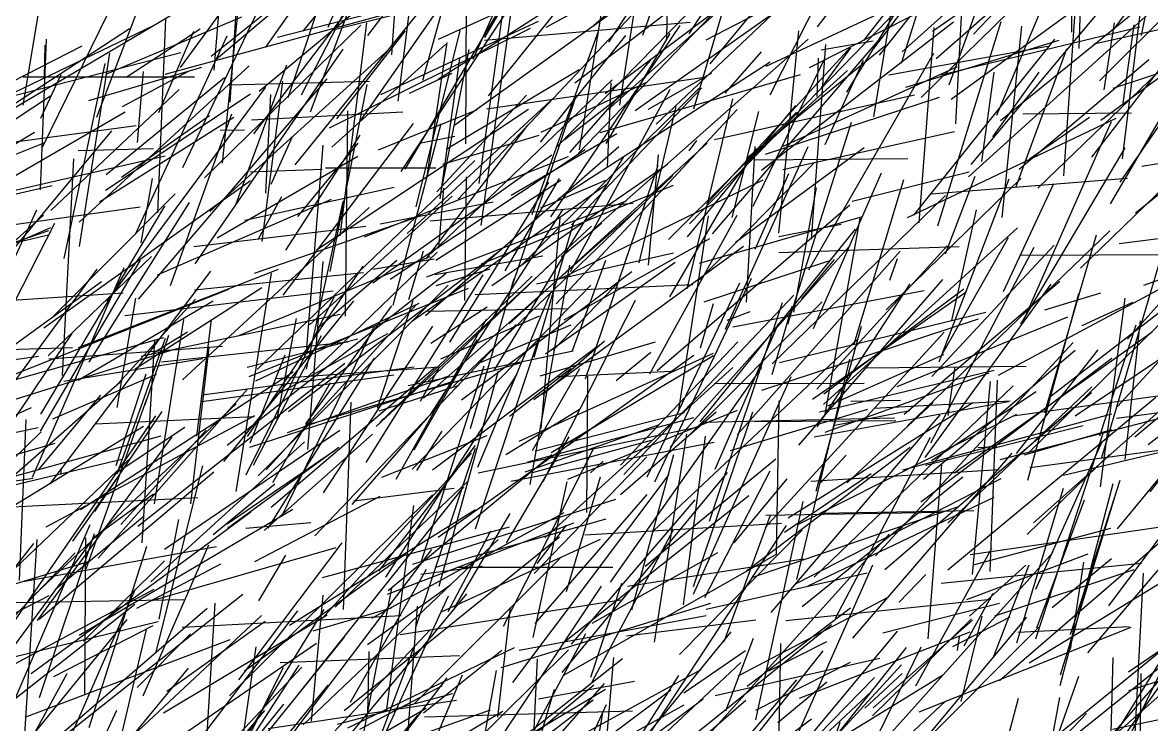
# Model space of a CAD drawing. Header units: metres. Extents: x 0 to 1019, y 0 to 619.
# Drawn here: x 71.5 to 173.8, y 294.1 to 357.7 of the extents above; entities that cross this region are included whole.
import ezdxf

# ---------------------------------------------------------------- set-up
doc = ezdxf.new("R2010")
doc.units = ezdxf.units.M

msp = doc.modelspace()

# ---------------------------------------------------------------- linework, layer by layer
at = {"color": 178}
for p, q in [((96.95, 356.89), (112.62, 376.35)), ((76.69, 337.38), (79.43, 354.89))]:
    msp.add_line(p, q, dxfattribs=at)
at = {"color": 198}
for p, q in [((143.51, 357.28), (156.26, 373.87)), ((79.11, 343.9), (89.83, 352.7)), ((78.51, 341.44), (90.66, 349.11)), ((95.02, 312.95), (103.41, 330.18)), ((80.09, 316.79), (84.47, 329.09)), ((101.38, 314.01), (108.24, 321.9)), ((74.77, 292.63), (91.48, 305.88))]:
    msp.add_line(p, q, dxfattribs=at)
at = {"color": 242}
for p, q in [((170.35, 357.04), (182.77, 373.87)), ((107.77, 352.45), (112.81, 370.46)), ((120.41, 298.78), (135.37, 316.91))]:
    msp.add_line(p, q, dxfattribs=at)
at = {"color": 45}
for p, q in [((113.39, 356.31), (122.56, 372.15)), ((131.92, 339.43), (151.04, 359.09)), ((144.1, 324.04), (156.77, 333.56))]:
    msp.add_line(p, q, dxfattribs=at)
at = {"color": 30}
for p, q in [((148.63, 355.32), (161.73, 372.67)), ((124.29, 351.26), (136.72, 360.6)), ((167.32, 335.43), (180.99, 348.67)), ((108.97, 336.13), (120.27, 343.39)), ((110.66, 304.65), (115.7, 313.2))]:
    msp.add_line(p, q, dxfattribs=at)
at = {"color": 248}
for p, q in [((93.55, 355.43), (104.84, 371.57)), ((168.53, 355.75), (184.62, 359.3)), ((90.89, 341.26), (95.47, 353.84)), ((140.83, 330.34), (146.61, 348.65)), ((133.43, 304.53), (148.02, 307.81))]:
    msp.add_line(p, q, dxfattribs=at)
at = {"color": 134}
for p, q in [((99.21, 357.25), (105.16, 371.31)), ((137.08, 308.01), (151.91, 319.19))]:
    msp.add_line(p, q, dxfattribs=at)
at = {"color": 136}
for p, q in [((104.96, 354.75), (106.16, 371.63)), ((153.92, 356.88), (166.02, 365.34)), ((76.56, 346.09), (83.38, 346.26)), ((66.42, 326.81), (72.82, 340.71)), ((61.86, 308.87), (80.55, 325.26))]:
    msp.add_line(p, q, dxfattribs=at)
at = {"color": 57}
for p, q in [((129.87, 356.1), (130.12, 371.48)), ((113.21, 289.35), (123.25, 297.67))]:
    msp.add_line(p, q, dxfattribs=at)
at = {"color": 106}
for p, q in [((169.06, 352.38), (188.49, 371.83)), ((117.84, 323.52), (136.81, 337.4)), ((112.1, 320.9), (116.04, 334.49)), ((133.1, 321.47), (150.48, 321.85)), ((66.79, 314.85), (80.53, 318.12)), ((117.78, 301.94), (120.84, 316.05)), ((137.56, 292.55), (144.03, 300.75))]:
    msp.add_line(p, q, dxfattribs=at)
at = {"color": 64}
for p, q in [((172.87, 356.51), (175.87, 371.96)), ((103.25, 335.33), (108.81, 336.27)), ((162.89, 281.14), (176.59, 300.54))]:
    msp.add_line(p, q, dxfattribs=at)
at = {"color": 80}
for p, q in [((88.6, 354.64), (108.41, 370.47)), ((165.83, 343.8), (167.07, 362.04)), ((80.48, 343.67), (88.47, 349.24)), ((65.54, 313.98), (76.03, 329.51))]:
    msp.add_line(p, q, dxfattribs=at)
at = {"color": 68}
for p, q in [((105.54, 350.55), (108.05, 370.37)), ((153.26, 318.25), (164.68, 333.96)), ((107.25, 317.1), (109.54, 320.64))]:
    msp.add_line(p, q, dxfattribs=at)
at = {"color": 31}
msp.add_line((85.83, 353.61), (97.65, 369.69), dxfattribs=at)
at = {"color": 11}
for p, q in [((123.04, 357.25), (137.3, 369.5)), ((154.41, 339.26), (160.15, 357.78)), ((72.43, 316.49), (80.73, 335.49)), ((114.88, 299.23), (133.86, 305.07))]:
    msp.add_line(p, q, dxfattribs=at)
at = {"color": 249}
for p, q in [((124.63, 355.9), (133.23, 369.04)), ((143.86, 355.2), (148.57, 356.03)), ((108.43, 322.09), (120.45, 340.69)), ((94.57, 323.96), (104.6, 329.5)), ((99.88, 285.05), (109.98, 298.29))]:
    msp.add_line(p, q, dxfattribs=at)
at = {"color": 15}
for p, q in [((125.63, 350.19), (128.64, 369.77)), ((62.22, 294.97), (76.3, 309.63)), ((101, 293.78), (116.07, 301.06)), ((145.05, 285.02), (152.9, 301.12))]:
    msp.add_line(p, q, dxfattribs=at)
at = {"color": 225}
for p, q in [((151.18, 355.03), (167.63, 369.75)), ((130.19, 319.19), (146.39, 337.38))]:
    msp.add_line(p, q, dxfattribs=at)
at = {"color": 107}
for p, q in [((152.91, 350.88), (171.57, 369.19)), ((73.51, 352.79), (73.58, 355.62)), ((82.02, 332.6), (99.11, 352.58)), ((170.1, 292.83), (186.02, 306.96))]:
    msp.add_line(p, q, dxfattribs=at)
at = {"color": 135}
msp.add_line((71.58, 350.18), (74.68, 368.77), dxfattribs=at)
at = {"color": 17}
for p, q in [((88.87, 353.37), (90.17, 368.6)), ((108.43, 339.72), (126.84, 341.3)), ((73.67, 311.99), (92.57, 322.07)), ((110.46, 282.42), (130.23, 297.22))]:
    msp.add_line(p, q, dxfattribs=at)
at = {"color": 197}
for p, q in [((88.89, 354.22), (105.78, 368.47)), ((138.47, 324.35), (158.1, 330.82)), ((71.55, 307.02), (89.1, 310.2)), ((116.5, 300.8), (133.44, 303.94)), ((107.34, 278.46), (124.22, 297.79))]:
    msp.add_line(p, q, dxfattribs=at)
at = {"color": 211}
for p, q in [((90.33, 350.46), (91.54, 368.2)), ((128.33, 325.85), (136.24, 340.22)), ((87.76, 323.34), (105.15, 325.74)), ((87.33, 285.71), (98.85, 304.49))]:
    msp.add_line(p, q, dxfattribs=at)
at = {"color": 201}
for p, q in [((95.57, 350.89), (101.54, 368.54)), ((154.7, 352.93), (172.72, 357.28)), ((77.52, 350.6), (87.77, 353.63)), ((154.86, 327.73), (160.8, 338.2)), ((121.32, 327.95), (124.35, 336.14)), ((157.54, 307.65), (159.19, 325.14)), ((163.39, 302.84), (167.69, 314.42))]:
    msp.add_line(p, q, dxfattribs=at)
at = {"color": 59}
for p, q in [((113.71, 351.04), (128.15, 369)), ((116.7, 335.68), (132.8, 351.73)), ((107.64, 308.78), (113.33, 326.58)), ((78.37, 309.14), (91.86, 324.43))]:
    msp.add_line(p, q, dxfattribs=at)
at = {"color": 153}
for p, q in [((139.23, 351.12), (148.09, 368.66)), ((134.16, 324.97), (147.73, 325)), ((155.32, 312.3), (168.35, 324.67)), ((160.01, 298.05), (177.63, 313.31))]:
    msp.add_line(p, q, dxfattribs=at)
at = {"color": 8}
for p, q in [((151.11, 353.99), (155.71, 368.54)), ((112.88, 343.08), (115.63, 363.04)), ((132.91, 328.2), (134.09, 332.23)), ((140.64, 303.48), (159.2, 305.43))]:
    msp.add_line(p, q, dxfattribs=at)
at = {"color": 238}
for p, q in [((154.25, 354.42), (170.82, 368.97)), ((92.79, 326.24), (112.5, 345.18))]:
    msp.add_line(p, q, dxfattribs=at)
at = {"color": 168}
for p, q in [((167.22, 355.33), (167.63, 368.11)), ((138.44, 344.29), (155.84, 357.74)), ((172.3, 340.43), (184.61, 350.3)), ((162.1, 349.41), (171.94, 349.49)), ((84.12, 326.94), (101.03, 328.75)), ((159.14, 307.92), (159.83, 325.28)), ((155.33, 308.1), (174.14, 323.72)), ((131.02, 300.42), (142.12, 311.69))]:
    msp.add_line(p, q, dxfattribs=at)
at = {"color": 77}
for p, q in [((112.35, 354.35), (118.19, 367.48)), ((91.46, 292.54), (92.7, 301.12)), ((109.57, 289.57), (120.96, 300.84))]:
    msp.add_line(p, q, dxfattribs=at)
at = {"color": 192}
for p, q in [((146.18, 351.37), (155.88, 367.28)), ((123.35, 339.03), (142.67, 356.17)), ((62.47, 331.99), (80.65, 333.18)), ((93.92, 290.52), (108.6, 309.92))]:
    msp.add_line(p, q, dxfattribs=at)
at = {"color": 21}
for p, q in [((147.71, 356.04), (156.81, 367.7)), ((121.09, 345.89), (128.41, 354.26)), ((144.07, 323.06), (161.62, 339.07)), ((54.69, 314.9), (72.35, 322.78)), ((122.99, 298.36), (125.81, 306.89))]:
    msp.add_line(p, q, dxfattribs=at)
at = {"color": 128}
for p, q in [((155.43, 352.04), (160.97, 367.18)), ((124.5, 344.53), (124.83, 352.21))]:
    msp.add_line(p, q, dxfattribs=at)
at = {"color": 14}
for p, q in [((157.65, 356.62), (167.69, 367.19)), ((65.12, 340.49), (80.83, 349.59)), ((94.05, 313.77), (108.93, 326.49)), ((153.85, 317.98), (163.32, 324.25)), ((120.92, 316.31), (136.28, 322.54)), ((71.27, 307.13), (71.86, 321.71)), ((104.57, 305.89), (121.45, 312.33))]:
    msp.add_line(p, q, dxfattribs=at)
at = {"color": 61}
for p, q in [((78.25, 349.11), (85.04, 366.91)), ((100.29, 338.35), (102.7, 357.64)), ((142.09, 332.63), (145.06, 336.19)), ((161.54, 318.62), (168.92, 328.01)), ((107.57, 323.37), (109.28, 326.46)), ((112.8, 316.87), (132.44, 320.99)), ((108.94, 308.32), (124.38, 312.7)), ((113.95, 290.65), (125.85, 300.05))]:
    msp.add_line(p, q, dxfattribs=at)
at = {"color": 132}
for p, q in [((124.54, 349.78), (142.94, 366.23)), ((115.29, 318.55), (122.02, 322.66)), ((74.5, 306.34), (82.54, 312.99)), ((123.11, 297.95), (130.45, 311.69))]:
    msp.add_line(p, q, dxfattribs=at)
at = {"color": 188}
for p, q in [((133.79, 353.92), (144.14, 366.45)), ((82.44, 296.68), (88.41, 310.35)), ((117.33, 281.88), (118.16, 300.03))]:
    msp.add_line(p, q, dxfattribs=at)
at = {"color": 217}
for p, q in [((149.13, 354.73), (158.67, 366.83)), ((93.23, 337.83), (95.11, 352.35))]:
    msp.add_line(p, q, dxfattribs=at)
at = {"color": 115}
for p, q in [((156.03, 348.5), (157, 366.17)), ((143.69, 322.41), (159.52, 326.17)), ((84.3, 295.14), (99.13, 304))]:
    msp.add_line(p, q, dxfattribs=at)
at = {"color": 4}
for p, q in [((92.96, 351.46), (110.21, 365.85)), ((83.86, 349.52), (87.03, 356.89)), ((106.35, 338.56), (119.75, 350.98)), ((67.41, 338.89), (82.18, 340.98)), ((168.39, 286.12), (175.03, 299.73)), ((129.95, 279.21), (148.69, 298.34))]:
    msp.add_line(p, q, dxfattribs=at)
at = {"color": 24}
for p, q in [((102.81, 356.49), (109.37, 365.22)), ((119.36, 340.08), (131.07, 357.42)), ((132.88, 321.5), (146.95, 338.95)), ((97.27, 325.48), (109.08, 336.88)), ((135.96, 310.54), (140.78, 316.33))]:
    msp.add_line(p, q, dxfattribs=at)
at = {"color": 186}
for p, q in [((109.17, 352.54), (128.87, 365.12)), ((148.21, 289.76), (155.1, 296.18))]:
    msp.add_line(p, q, dxfattribs=at)
at = {"color": 133}
for p, q in [((128.92, 348.48), (146.99, 365.59)), ((142.79, 353.61), (159.71, 362.16)), ((161.94, 330.33), (171.37, 346.32)), ((132.66, 292.03), (150.02, 311.33)), ((85.98, 302.9), (105.81, 303.95)), ((89.03, 287), (95.16, 299.24))]:
    msp.add_line(p, q, dxfattribs=at)
at = {"color": 149}
for p, q in [((133.45, 356.1), (151.82, 365.67)), ((166.55, 356.8), (166.65, 365.61)), ((172.88, 344.67), (175.83, 345.14)), ((139.42, 326.76), (155.1, 342.01)), ((103.87, 321.43), (117.69, 334.7))]:
    msp.add_line(p, q, dxfattribs=at)
at = {"color": 191}
for p, q in [((89.65, 344.92), (91.58, 364.08)), ((120.93, 319.39), (132.32, 327.55)), ((54.58, 295.71), (73.94, 305.77))]:
    msp.add_line(p, q, dxfattribs=at)
at = {"color": 245}
for p, q in [((96.22, 344.78), (112.07, 364.37)), ((131.91, 356.66), (135.54, 362.31)), ((101.7, 289.52), (104.97, 306.42))]:
    msp.add_line(p, q, dxfattribs=at)
at = {"color": 44}
for p, q in [((121.55, 352.2), (137.63, 364.55)), ((121.83, 345.8), (136.59, 361.15)), ((63.24, 345.86), (81.82, 348.34)), ((144.19, 322.02), (147.37, 339.96)), ((82.62, 323.08), (84.77, 329.36)), ((110.32, 288.92), (124.33, 297.26))]:
    msp.add_line(p, q, dxfattribs=at)
at = {"color": 241}
for p, q in [((105.82, 344.19), (118.47, 363.33)), ((120.58, 347.05), (126.16, 351.41)), ((83.48, 314.06), (86.15, 330.78)), ((143.79, 315.96), (146.12, 318.48)), ((162.16, 279.61), (174.36, 299.48))]:
    msp.add_line(p, q, dxfattribs=at)
at = {"color": 93}
msp.add_line((106.18, 344.4), (117.33, 363.33), dxfattribs=at)
at = {"color": 37}
for p, q in [((132.33, 349.87), (136.32, 363.39)), ((88.49, 340.55), (104.69, 355.24)), ((63.24, 328.16), (79.63, 347.86))]:
    msp.add_line(p, q, dxfattribs=at)
at = {"color": 98}
for p, q in [((157.43, 344.8), (172.8, 363.24)), ((99.85, 304.71), (111.79, 316.05))]:
    msp.add_line(p, q, dxfattribs=at)
at = {"color": 210}
for p, q in [((171.15, 345.34), (173.35, 363.46)), ((80.15, 324.94), (87.18, 332.62)), ((66, 294.81), (78.06, 311.06)), ((161.67, 302.43), (171.75, 302.96)), ((115.14, 286.86), (131.44, 295.85))]:
    msp.add_line(p, q, dxfattribs=at)
at = {"color": 224}
for p, q in [((96.8, 351.12), (102.77, 362.74)), ((109.19, 356.16), (122.84, 362.42)), ((140.01, 338.3), (145.66, 339.4))]:
    msp.add_line(p, q, dxfattribs=at)
at = {"color": 229}
for p, q in [((118.95, 357.27), (129.01, 362.73)), ((137.69, 341.05), (144.17, 354.43)), ((121.15, 335.13), (130.19, 351.64)), ((90.09, 311.87), (100.18, 319.2)), ((106.88, 308.61), (125.26, 314.48)), ((130.14, 285), (142.98, 294.6))]:
    msp.add_line(p, q, dxfattribs=at)
at = {"color": 62}
for p, q in [((119.95, 346.44), (135.89, 362.76)), ((92.48, 347.6), (102.12, 360.28)), ((103.98, 351.16), (118.26, 357.8)), ((148.77, 309.34), (166.67, 328.67)), ((139.33, 304.23), (154.64, 322.12))]:
    msp.add_line(p, q, dxfattribs=at)
at = {"color": 155}
for p, q in [((155.61, 350.74), (171.16, 362.06)), ((127.92, 308.43), (139.75, 318.14)), ((78.48, 290.23), (93.18, 303.95))]:
    msp.add_line(p, q, dxfattribs=at)
at = {"color": 233}
for p, q in [((97.6, 349.58), (102.11, 361.55)), ((81.77, 338.5), (90.05, 356.47)), ((81.73, 326.29), (93.2, 333.67)), ((118.69, 316.09), (127.03, 332.52)), ((132.3, 306.57), (137.65, 322.39)), ((84.96, 283.11), (95.18, 295.92))]:
    msp.add_line(p, q, dxfattribs=at)
at = {"color": 218}
for p, q in [((110.69, 348.41), (129.03, 361.55)), ((91.86, 326.46), (101.88, 329.03))]:
    msp.add_line(p, q, dxfattribs=at)
at = {"color": 206}
for p, q in [((148.63, 349.14), (150.64, 361.34)), ((112.55, 311.81), (118.32, 329.14)), ((122.16, 283.81), (124.07, 295.14))]:
    msp.add_line(p, q, dxfattribs=at)
at = {"color": 70}
for p, q in [((157.19, 343.7), (177.02, 361.67)), ((138.86, 353.71), (152.93, 360.31)), ((112.51, 333.04), (132.24, 333.93))]:
    msp.add_line(p, q, dxfattribs=at)
at = {"color": 86}
for p, q in [((160.08, 348.81), (176, 361.73)), ((95.38, 337.04), (102.1, 347.47)), ((162.67, 299.65), (177.51, 308.7))]:
    msp.add_line(p, q, dxfattribs=at)
at = {"color": 174}
for p, q in [((163.46, 342.66), (182.73, 361.25)), ((137.86, 345.23), (151.71, 345.37)), ((93.77, 293.7), (110.83, 296.27))]:
    msp.add_line(p, q, dxfattribs=at)
at = {"color": 2}
for p, q in [((69.63, 349.26), (88.43, 360.41)), ((119.85, 332.2), (136.25, 349.79)), ((138.77, 311.92), (155, 329.61)), ((62.52, 289.84), (81.7, 304.97))]:
    msp.add_line(p, q, dxfattribs=at)
at = {"color": 151}
for p, q in [((73.34, 346.39), (80.28, 360.56)), ((159.38, 347.32), (163.58, 353.17)), ((157.74, 308.58), (170.09, 311.87)), ((162.93, 289.97), (180.47, 304.05))]:
    msp.add_line(p, q, dxfattribs=at)
at = {"color": 66}
for p, q in [((94.63, 356.36), (110.2, 360.36)), ((103.92, 339.44), (114.15, 341.43))]:
    msp.add_line(p, q, dxfattribs=at)
at = {"color": 26}
for p, q in [((110.99, 341.66), (128.99, 360.78)), ((165.8, 316.66), (184.66, 321.19)), ((109.23, 293.48), (111.37, 298.58)), ((172.71, 290.9), (172.83, 298.7))]:
    msp.add_line(p, q, dxfattribs=at)
at = {"color": 102}
for p, q in [((111.68, 346.69), (111.74, 359.85)), ((135.8, 340.01), (138.2, 349.6)), ((75.15, 325.69), (76.17, 345.32)), ((102.51, 292.31), (108.08, 295.54))]:
    msp.add_line(p, q, dxfattribs=at)
at = {"color": 252}
for p, q in [((127.02, 349.7), (142.04, 360.33)), ((80.9, 352.74), (87.63, 357.11)), ((107.64, 346.79), (110.68, 347.38)), ((110.22, 328.72), (119.18, 343.21)), ((158.04, 319.18), (159.76, 319.25))]:
    msp.add_line(p, q, dxfattribs=at)
at = {"color": 99}
for p, q in [((127.69, 356.54), (128.93, 359.98)), ((90.07, 319.37), (109.9, 334.96)), ((90.87, 315.18), (94.06, 334.98)), ((143.21, 320.13), (160.81, 323.34)), ((170.1, 293.33), (170.3, 300.13))]:
    msp.add_line(p, q, dxfattribs=at)
at = {"color": 54}
for p, q in [((86.06, 344.53), (92.92, 358.91)), ((81.93, 346.81), (82.48, 353.23)), ((74.99, 316.71), (75.05, 317.3))]:
    msp.add_line(p, q, dxfattribs=at)
at = {"color": 139}
for p, q in [((99.89, 357.06), (110.34, 359.68)), ((151.67, 321.14), (170, 338.8)), ((169.26, 318.26), (174.99, 337.65)), ((135.63, 318.9), (148.09, 322.63)), ((90.07, 312.25), (99.79, 318.89)), ((156.54, 296.17), (158.43, 303.89)), ((107.84, 295.14), (114.92, 300.81))]:
    msp.add_line(p, q, dxfattribs=at)
at = {"color": 3}
for p, q in [((102.18, 348.85), (109.23, 358.95)), ((104.81, 334.41), (122.47, 346.16)), ((136.1, 337.77), (147.74, 346.36)), ((111.59, 332.5), (111.73, 343.69)), ((153.12, 316.31), (166.84, 327.98)), ((162.73, 317.37), (180.9, 319.78)), ((78.58, 284.91), (82.75, 302.69))]:
    msp.add_line(p, q, dxfattribs=at)
at = {"color": 158}
for p, q in [((121.96, 346.15), (124.09, 359.3)), ((153.8, 342.15), (171.6, 343.56)), ((143.49, 321.05), (151.9, 333.99))]:
    msp.add_line(p, q, dxfattribs=at)
at = {"color": 230}
for p, q in [((159.75, 349.29), (163.99, 359.35)), ((171.59, 328.99), (189.4, 348.89)), ((154.53, 326.93), (160.87, 343.52)), ((157.03, 305.41), (168.03, 309.53)), ((74.35, 298.43), (83.36, 303.05)), ((101.1, 285.46), (107.06, 301.28)), ((64.99, 279.25), (75.56, 298.68))]:
    msp.add_line(p, q, dxfattribs=at)
at = {"color": 126}
for p, q in [((79.08, 352.99), (91.4, 358.2)), ((70.38, 295.27), (77.64, 312.19))]:
    msp.add_line(p, q, dxfattribs=at)
at = {"color": 81}
for p, q in [((83.77, 340.42), (84.5, 358.02)), ((161.2, 322.03), (175.22, 323.96)), ((142.14, 304.77), (156.69, 316.51)), ((154.72, 306.89), (172.86, 308.69)), ((88.75, 287.22), (100.68, 301.97)), ((97, 289.41), (113.92, 295.39))]:
    msp.add_line(p, q, dxfattribs=at)
at = {"color": 85}
for p, q in [((84.46, 352.99), (104.41, 358.42)), ((124.77, 306.98), (138.48, 326.43)), ((101.53, 314.35), (110.63, 315.49))]:
    msp.add_line(p, q, dxfattribs=at)
at = {"color": 6}
for p, q in [((113.05, 339.3), (115.76, 358.44)), ((90.96, 329.27), (108.43, 336.47)), ((79.91, 316.81), (86.24, 321.01))]:
    msp.add_line(p, q, dxfattribs=at)
at = {"color": 214}
for p, q in [((168.37, 345.49), (178.36, 358.47)), ((99.33, 348.13), (117.53, 357.15)), ((140.37, 344.36), (155.92, 347.79)), ((77.55, 326.91), (86.65, 341.37))]:
    msp.add_line(p, q, dxfattribs=at)
at = {"color": 100}
for p, q in [((64.57, 346.25), (81.21, 357.12)), ((103.77, 346.15), (112.66, 349.76))]:
    msp.add_line(p, q, dxfattribs=at)
at = {"color": 19}
for p, q in [((66.92, 349.51), (83.4, 357.4)), ((108.18, 343.74), (109.99, 355.88)), ((142.97, 338.04), (144.28, 355.69)), ((135.35, 330.7), (137.43, 331.49))]:
    msp.add_line(p, q, dxfattribs=at)
at = {"color": 83}
for p, q in [((88, 343.61), (102.16, 357.44)), ((92.12, 344.16), (98.67, 344.38)), ((59.38, 315.24), (74.48, 319.56))]:
    msp.add_line(p, q, dxfattribs=at)
at = {"color": 39}
for p, q in [((99.99, 348.95), (106.2, 356.91)), ((79.04, 342.48), (92.16, 351.2)), ((129.01, 326.16), (146.44, 341.16)), ((80, 317.53), (82.73, 325.83))]:
    msp.add_line(p, q, dxfattribs=at)
at = {"color": 187}
for p, q in [((107.17, 340.97), (111.15, 356.95)), ((146.21, 315.97), (153.98, 323.25)), ((133.31, 305.57), (139.24, 317.07))]:
    msp.add_line(p, q, dxfattribs=at)
at = {"color": 110}
for p, q in [((113.36, 356.09), (132, 357.72)), ((67.86, 321.16), (78.28, 335.33)), ((118.88, 327.65), (130.62, 335.96)), ((98, 311.16), (116.24, 330.31)), ((75.55, 292.17), (81.76, 306.35)), ((137.16, 297.53), (146.52, 304.65))]:
    msp.add_line(p, q, dxfattribs=at)
at = {"color": 23}
for p, q in [((117.67, 340.27), (123.68, 356.88)), ((138.81, 345.76), (154.55, 350.92)), ((83.75, 334.8), (99.51, 341.67)), ((106.82, 317.21), (123, 333.89)), ((70.74, 303.35), (83.61, 322.05)), ((125.67, 314.91), (134.34, 322.4)), ((102.81, 295.05), (102.93, 300.68))]:
    msp.add_line(p, q, dxfattribs=at)
at = {"color": 150}
for p, q in [((140.01, 338.58), (141.82, 356.93)), ((127.38, 335.89), (130.73, 350.07)), ((102.51, 338.25), (120.97, 345.53)), ((62.65, 308.96), (82.47, 321.09)), ((159.89, 289.51), (161.72, 296.45))]:
    msp.add_line(p, q, dxfattribs=at)
at = {"color": 105}
for p, q in [((152.72, 339.53), (154.08, 357.22)), ((120.49, 298.52), (139.8, 309.52)), ((100.04, 294.11), (110.48, 296.87))]:
    msp.add_line(p, q, dxfattribs=at)
at = {"color": 175}
for p, q in [((160.25, 340), (162.01, 357.34)), ((96.45, 340.09), (101.92, 346.73)), ((97.19, 321.32), (104.98, 332.02)), ((148.5, 294.85), (157.46, 303.64))]:
    msp.add_line(p, q, dxfattribs=at)
at = {"color": 221}
for p, q in [((169.49, 351.58), (170.41, 357.64)), ((97.86, 302.56), (104.95, 304.65))]:
    msp.add_line(p, q, dxfattribs=at)
at = {"color": 32}
for p, q in [((170.05, 341.24), (179.32, 357.16)), ((67.81, 315.75), (84.09, 320.22)), ((113.48, 285.28), (122.53, 302.32))]:
    msp.add_line(p, q, dxfattribs=at)
at = {"color": 75}
for p, q in [((171.19, 350.38), (172.19, 357.47)), ((100.79, 331.08), (101, 349.68)), ((109.6, 344.83), (118.3, 347.48)), ((164.1, 322.33), (168.79, 338.45)), ((117.5, 315.81), (121.09, 335.69)), ((108.51, 328.61), (113.59, 331.92))]:
    msp.add_line(p, q, dxfattribs=at)
at = {"color": 72}
for p, q in [((73.16, 342.51), (73.71, 356.16)), ((74.1, 340.63), (85.7, 351.61)), ((108.14, 334.62), (126.21, 341.51)), ((98.79, 315.07), (108.68, 330.17)), ((74.28, 321.78), (83.65, 325.81)), ((67.27, 305.07), (86.13, 305.4)), ((128.92, 292.49), (136.58, 299.69))]:
    msp.add_line(p, q, dxfattribs=at)
at = {"color": 140}
for p, q in [((118.42, 346.85), (126.15, 356.51)), ((97.28, 328.19), (98.74, 346.55))]:
    msp.add_line(p, q, dxfattribs=at)
at = {"color": 144}
for p, q in [((124.39, 346.72), (130.19, 356.67)), ((95.12, 332.96), (106.93, 348.54)), ((91.67, 339.78), (105.19, 342.76)), ((87.3, 320.2), (88.63, 330.75)), ((107.94, 294.77), (126.75, 295.31))]:
    msp.add_line(p, q, dxfattribs=at)
at = {"color": 90}
for p, q in [((134, 338.52), (149.02, 356.01)), ((128.71, 311.64), (147.08, 328.94)), ((103.78, 307.95), (112.55, 319.34))]:
    msp.add_line(p, q, dxfattribs=at)
at = {"color": 189}
for p, q in [((151.53, 351.81), (165.4, 356.09)), ((132.82, 335.88), (147.58, 340.11)), ((91.77, 316.68), (99.75, 332.81)), ((116.49, 319.73), (134.11, 327.71)), ((152.87, 314.25), (170.18, 327.26)), ((53.57, 313.59), (72.49, 316.39)), ((83.14, 305.28), (99.94, 310.1)), ((123.1, 303.26), (134.5, 309.65))]:
    msp.add_line(p, q, dxfattribs=at)
at = {"color": 138}
for p, q in [((152.24, 340.22), (165.02, 356.17)), ((109.35, 341.69), (111.14, 354.41)), ((134.19, 347.08), (152.3, 351.11)), ((73.18, 322.2), (84.42, 341.03)), ((81.96, 312.04), (100.73, 326.82)), ((97.69, 294.38), (98.75, 305.78))]:
    msp.add_line(p, q, dxfattribs=at)
at = {"color": 253}
for p, q in [((170.3, 351.73), (185.32, 356.67)), ((71.58, 352.76), (87.09, 352.76)), ((137.09, 332.33), (137.86, 346.43)), ((170.83, 337.64), (190.81, 340.25)), ((125.98, 316.72), (141.36, 332.96)), ((106.98, 318.96), (112.71, 328.97)), ((97.31, 321.21), (116.58, 326.83))]:
    msp.add_line(p, q, dxfattribs=at)
at = {"color": 129}
for p, q in [((63.83, 348.89), (76.92, 355.56)), ((158.41, 345.09), (159.51, 353.18)), ((90.23, 352.03), (102.96, 352.36))]:
    msp.add_line(p, q, dxfattribs=at)
at = {"color": 154}
for p, q in [((69.17, 350.64), (85.86, 354.97)), ((115.22, 335.19), (120.16, 343.55)), ((83.9, 303.62), (85.69, 312.66))]:
    msp.add_line(p, q, dxfattribs=at)
at = {"color": 92}
for p, q in [((87.17, 335.8), (100.56, 355.27)), ((92.15, 319.58), (95.32, 327.57)), ((72.32, 298.7), (92.2, 313.34))]:
    msp.add_line(p, q, dxfattribs=at)
at = {"color": 97}
for p, q in [((99.55, 346.39), (109.87, 355.73)), ((118.07, 334.01), (130.49, 336.82)), ((76.58, 325.27), (88.78, 332.45)), ((134.24, 317.22), (140, 330.41)), ((160.06, 318.09), (176.15, 322.24))]:
    msp.add_line(p, q, dxfattribs=at)
at = {"color": 239}
for p, q in [((109.38, 342.04), (111.97, 355.23)), ((118.48, 320.89), (120.21, 339.98)), ((77.05, 301.62), (84.38, 308.89)), ((80.94, 280.4), (93.46, 295.34))]:
    msp.add_line(p, q, dxfattribs=at)
at = {"color": 237}
for p, q in [((133.46, 341.22), (146.56, 355.5)), ((75.31, 336.29), (79.02, 353.95)), ((146.67, 341.49), (157.25, 344.14))]:
    msp.add_line(p, q, dxfattribs=at)
at = {"color": 122}
for p, q in [((135.15, 351.29), (138.45, 355.01)), ((113.54, 349.87), (133.29, 352.74)), ((82.28, 327.45), (100.29, 331.24)), ((142.66, 306.63), (159.51, 314.68))]:
    msp.add_line(p, q, dxfattribs=at)
at = {"color": 223}
for p, q in [((137.18, 345.46), (149.59, 355.52)), ((136.92, 344.86), (146.24, 353.32)), ((59.1, 332.55), (74.08, 339.1)), ((118.39, 325.65), (128.85, 328.75))]:
    msp.add_line(p, q, dxfattribs=at)
at = {"color": 232}
for p, q in [((142.74, 335.27), (154.06, 354.9)), ((131.72, 333.55), (135.85, 350.77)), ((84.92, 333.84), (90.49, 349.39)), ((76.07, 310.67), (80.09, 316.39))]:
    msp.add_line(p, q, dxfattribs=at)
at = {"color": 50}
for p, q in [((143.87, 351.76), (146.53, 355.37)), ((170.92, 343.22), (176.76, 351.68)), ((73.47, 330.01), (92.17, 343.36)), ((128.79, 316.06), (137.54, 334.5)), ((117.7, 316.91), (128.5, 319.82))]:
    msp.add_line(p, q, dxfattribs=at)
at = {"color": 25}
for p, q in [((149.97, 352.93), (164.35, 355.52)), ((122.52, 325.4), (129.09, 344.76)), ((82.26, 337.7), (83.3, 343.55)), ((70.58, 325.71), (90.21, 333.51))]:
    msp.add_line(p, q, dxfattribs=at)
at = {"color": 228}
for p, q in [((161.51, 342.81), (166.11, 355.28)), ((132.84, 334.35), (143.24, 345)), ((166.43, 300.86), (167.63, 308.77)), ((87.93, 288.25), (88.98, 305.07))]:
    msp.add_line(p, q, dxfattribs=at)
at = {"color": 251}
for p, q in [((76.66, 339.58), (92.04, 353.75)), ((126.21, 302.12), (137.94, 303.56))]:
    msp.add_line(p, q, dxfattribs=at)
at = {"color": 91}
for p, q in [((120.03, 341.7), (139.23, 354.11)), ((133.26, 332.37), (144.54, 336.07))]:
    msp.add_line(p, q, dxfattribs=at)
at = {"color": 119}
for p, q in [((140.41, 346.48), (156.2, 353.7)), ((99.38, 335.13), (102.74, 352.05)), ((94.03, 343.02), (95.97, 347.35)), ((150.74, 324.69), (166.2, 331)), ((139.81, 309.44), (140.05, 323.39)), ((104.63, 306.21), (119.47, 318.53)), ((111.37, 293.12), (115.02, 295.28))]:
    msp.add_line(p, q, dxfattribs=at)
at = {"color": 234}
for p, q in [((143.5, 350.98), (143.61, 354.46)), ((58.63, 334.89), (73.88, 338.44)), ((101.24, 296.1), (108.11, 308.14))]:
    msp.add_line(p, q, dxfattribs=at)
at = {"color": 169}
for p, q in [((144.2, 346.62), (147.68, 354.26)), ((54.49, 339.19), (73.49, 346.78)), ((115.59, 330.39), (133.53, 346.74)), ((135.85, 330.11), (153.18, 333.41)), ((166.86, 322.04), (184.93, 334.25)), ((75.28, 325.19), (87.87, 327.23)), ((140.53, 311.51), (148.38, 316.8)), ((140.58, 290.29), (150.77, 302.54))]:
    msp.add_line(p, q, dxfattribs=at)
at = {"color": 171}
msp.add_line((161.79, 344.4), (173.51, 354.33), dxfattribs=at)
at = {"color": 56}
for p, q in [((73.18, 349), (75.03, 352.96)), ((92.06, 325.59), (111.92, 333.6))]:
    msp.add_line(p, q, dxfattribs=at)
at = {"color": 22}
for p, q in [((80.57, 350.08), (86.56, 353.26)), ((92.55, 334.98), (107.67, 340.19)), ((161.56, 301.46), (165.78, 315.5)), ((109.53, 304.32), (123.87, 310.86))]:
    msp.add_line(p, q, dxfattribs=at)
at = {"color": 164}
for p, q in [((106.56, 351.29), (110.42, 353.08)), ((105.09, 332.08), (109.44, 348.54)), ((67.05, 325.01), (74.46, 339.49))]:
    msp.add_line(p, q, dxfattribs=at)
at = {"color": 205}
for p, q in [((109.88, 346.21), (121.94, 353.43)), ((78.11, 321.31), (92.51, 321.99))]:
    msp.add_line(p, q, dxfattribs=at)
at = {"color": 127}
msp.add_line((123.84, 347.7), (141.97, 352.96), dxfattribs=at)
at = {"color": 63}
msp.add_line((128.21, 349.84), (133.96, 353.11), dxfattribs=at)
at = {"color": 118}
for p, q in [((169.17, 348.82), (174.7, 352.88)), ((164.11, 331.63), (169.17, 333.17)), ((70.47, 325.21), (84.32, 329.13)), ((71.81, 290.45), (88.25, 304.6))]:
    msp.add_line(p, q, dxfattribs=at)
at = {"color": 202}
for p, q in [((79.18, 332.41), (93.56, 351.83)), ((87.03, 337.37), (102.61, 339.22))]:
    msp.add_line(p, q, dxfattribs=at)
at = {"color": 227}
for p, q in [((108.52, 336.75), (124.93, 352.48)), ((160.37, 333.31), (164.89, 343.03)), ((170.58, 321.83), (188.14, 324.18)), ((115.75, 316.12), (134.15, 319.65)), ((165.48, 297.62), (170.28, 315.9))]:
    msp.add_line(p, q, dxfattribs=at)
at = {"color": 60}
for p, q in [((118.48, 347.75), (128.13, 352.3)), ((73.92, 327.2), (89.65, 328.35)), ((155.36, 322.07), (155.98, 326.48)), ((173.64, 315.14), (181.34, 324.97))]:
    msp.add_line(p, q, dxfattribs=at)
at = {"color": 200}
for p, q in [((121.23, 339.34), (133.01, 351.73)), ((162.71, 345.34), (168.15, 349.1)), ((113.09, 335.82), (130.49, 342.93)), ((103.7, 281.34), (123.21, 296.31))]:
    msp.add_line(p, q, dxfattribs=at)
at = {"color": 9}
for p, q in [((61.34, 342.67), (74.06, 351.04)), ((117.86, 307.74), (128.05, 318.31))]:
    msp.add_line(p, q, dxfattribs=at)
at = {"color": 166}
msp.add_line((93.55, 342.22), (94.02, 351.15), dxfattribs=at)
at = {"color": 114}
for p, q in [((109.04, 342.34), (117.18, 351.08)), ((92.89, 338.07), (95, 341.92)), ((93.6, 317.16), (107.19, 332.12)), ((140.37, 286.97), (151.57, 301.05))]:
    msp.add_line(p, q, dxfattribs=at)
at = {"color": 204}
for p, q in [((115.65, 333.14), (121.68, 351.12)), ((74.25, 330.98), (85.34, 342.16))]:
    msp.add_line(p, q, dxfattribs=at)
at = {"color": 101}
for p, q in [((98.14, 337.07), (117.35, 349.82)), ((120.3, 336.46), (124, 339.53)), ((161.8, 336.61), (181.13, 336.69)), ((104.49, 295.26), (106.95, 313.91)), ((137.94, 295.38), (146.51, 299.73))]:
    msp.add_line(p, q, dxfattribs=at)
at = {"color": 40}
for p, q in [((131.75, 338.26), (141.55, 350.15)), ((89.43, 347.91), (91.63, 347.96)), ((67.67, 326.72), (72.97, 327.46)), ((109.18, 311.04), (125.51, 322.65))]:
    msp.add_line(p, q, dxfattribs=at)
at = {"color": 199}
for p, q in [((92.27, 348.85), (105.98, 349.57)), ((119.39, 318.73), (134.1, 327.51)), ((143.21, 307.41), (161.23, 324.77)), ((93.97, 287.27), (108.45, 302.66))]:
    msp.add_line(p, q, dxfattribs=at)
at = {"color": 103}
for p, q in [((130.03, 338.02), (141.63, 349.55)), ((103.68, 322.72), (106.9, 332.5)), ((120.03, 325.59), (130.31, 326.09)), ((127.87, 292.55), (140.72, 312.1))]:
    msp.add_line(p, q, dxfattribs=at)
at = {"color": 76}
msp.add_line((151.66, 340), (170.56, 349), dxfattribs=at)
at = {"color": 88}
for p, q in [((162.23, 330.81), (170.13, 348.71)), ((65.65, 336), (73.9, 338.83)), ((108.98, 333.86), (113.88, 335.36))]:
    msp.add_line(p, q, dxfattribs=at)
at = {"color": 195}
for p, q in [((60.3, 340.36), (72.62, 347.75)), ((167.47, 330.21), (172.08, 332.34)), ((159.57, 303.92), (172.18, 308.11)), ((149.43, 302.37), (160, 305.07))]:
    msp.add_line(p, q, dxfattribs=at)
at = {"color": 47}
msp.add_line((108.1, 336.28), (117.28, 348.39), dxfattribs=at)
at = {"color": 156}
for p, q in [((115.79, 342.04), (125.35, 347.62)), ((119.59, 327.98), (125.87, 334.51)), ((80.44, 312.2), (88.16, 320.74)), ((107, 295.93), (120.21, 309.15)), ((91.23, 291.23), (96.57, 299.46))]:
    msp.add_line(p, q, dxfattribs=at)
at = {"color": 36}
for p, q in [((131.89, 346.06), (132.59, 346.99)), ((92.43, 317.56), (98.6, 329.31)), ((108.64, 317.15), (123.47, 328.27))]:
    msp.add_line(p, q, dxfattribs=at)
at = {"color": 208}
for p, q in [((64.64, 341.06), (84.45, 345.6)), ((76.65, 302.18), (96, 313.57)), ((111.01, 280.05), (114.45, 298.96))]:
    msp.add_line(p, q, dxfattribs=at)
at = {"color": 243}
for p, q in [((89.14, 338.17), (101.89, 345.56)), ((143.39, 315.2), (147.51, 330.15)), ((92.1, 319.19), (110.54, 325.19)), ((71.92, 294.81), (90.33, 301.76))]:
    msp.add_line(p, q, dxfattribs=at)
at = {"color": 207}
msp.add_line((103.26, 334.09), (119.45, 345.68), dxfattribs=at)
at = {"color": 254}
for p, q in [((108.03, 331.14), (125.54, 346.45)), ((92.67, 325.21), (107.46, 332.24)), ((141.79, 312.21), (161.56, 322.2)), ((151.24, 317.14), (170.18, 322.22)), ((118.14, 308.65), (120.8, 312.12)), ((73.07, 296.53), (78.06, 311.39))]:
    msp.add_line(p, q, dxfattribs=at)
at = {"color": 246}
for p, q in [((128.21, 335.7), (129.13, 345.68)), ((135.21, 295.3), (137.71, 301.88)), ((121.94, 284.31), (130.96, 298.5))]:
    msp.add_line(p, q, dxfattribs=at)
at = {"color": 160}
for p, q in [((130.14, 332.82), (137.96, 346.25)), ((97.24, 326.28), (100.55, 341.47))]:
    msp.add_line(p, q, dxfattribs=at)
at = {"color": 51}
for p, q in [((135.19, 329.9), (142.67, 346.43)), ((126.7, 304.47), (130.52, 318.54)), ((152.42, 297.59), (159.29, 310.04))]:
    msp.add_line(p, q, dxfattribs=at)
at = {"color": 161}
for p, q in [((98.96, 344.5), (108.96, 344.51)), ((107.15, 302.89), (112.56, 319.12)), ((159.48, 300.27), (162.68, 308.53))]:
    msp.add_line(p, q, dxfattribs=at)
at = {"color": 94}
msp.add_line((114.04, 333.84), (129.94, 344.83), dxfattribs=at)
at = {"color": 215}
for p, q in [((114.23, 326.15), (125.99, 345.5)), ((115.34, 310.53), (121.04, 320.14)), ((172.24, 292.71), (173.04, 307.78))]:
    msp.add_line(p, q, dxfattribs=at)
at = {"color": 147}
for p, q in [((110.57, 324.72), (130.42, 343.81)), ((143.45, 324.45), (155.25, 337.43)), ((108.15, 331.52), (120.97, 331.77)), ((70.05, 307.45), (81.44, 318.33)), ((137.94, 294.49), (142.21, 314.28)), ((167.88, 290.45), (175.23, 298.97))]:
    msp.add_line(p, q, dxfattribs=at)
at = {"color": 55}
for p, q in [((137.88, 337.13), (140.93, 344.01)), ((65.75, 321.94), (84.99, 327.98)), ((149.61, 308.12), (168.34, 324.14)), ((146.73, 301.9), (161.13, 318.65))]:
    msp.add_line(p, q, dxfattribs=at)
at = {"color": 143}
for p, q in [((143.14, 329.95), (149.32, 344.06)), ((109.4, 327.21), (118.33, 331.11)), ((170.68, 311.79), (179.94, 323.09)), ((137.84, 321.52), (150.61, 321.63)), ((77.17, 296.79), (77.25, 310.98))]:
    msp.add_line(p, q, dxfattribs=at)
at = {"color": 181}
for p, q in [((149.73, 331.64), (161.95, 343.57)), ((118.25, 296.41), (126.96, 297.99))]:
    msp.add_line(p, q, dxfattribs=at)
at = {"color": 46}
for p, q in [((155.1, 336.73), (157.78, 343.76)), ((120.19, 334.44), (138.6, 343.42)), ((74.03, 315.88), (88.57, 335.16)), ((163.08, 312.34), (183.07, 330.16)), ((173.46, 319.43), (182.72, 326.76)), ((121.72, 283.02), (137.04, 296.29))]:
    msp.add_line(p, q, dxfattribs=at)
at = {"color": 130}
for p, q in [((54.83, 338.42), (74.2, 342.92)), ((89.76, 317.89), (101.53, 332.45)), ((135.06, 301.59), (139.26, 313.03))]:
    msp.add_line(p, q, dxfattribs=at)
at = {"color": 12}
for p, q in [((106.74, 330.6), (124.56, 343.13)), ((105.36, 316.29), (113.55, 330.81)), ((155.86, 316.85), (173.83, 329.65)), ((163.29, 306.33), (169.32, 319.78))]:
    msp.add_line(p, q, dxfattribs=at)
at = {"color": 1}
for p, q in [((109.23, 337.24), (109.67, 342.67)), ((108.88, 334.84), (118.65, 336.55))]:
    msp.add_line(p, q, dxfattribs=at)
at = {"color": 28}
for p, q in [((118.45, 340.89), (124.34, 343.39)), ((143.72, 313.21), (157.68, 313.46))]:
    msp.add_line(p, q, dxfattribs=at)
at = {"color": 255}
for p, q in [((141.38, 331.42), (143.44, 342.7)), ((120.45, 301.44), (137.31, 314.81))]:
    msp.add_line(p, q, dxfattribs=at)
at = {"color": 89}
for p, q in [((146.85, 328.56), (151.32, 343.46)), ((153.79, 319.59), (163.15, 337.31)), ((102.65, 317.8), (113.25, 334.8)), ((155.33, 281.99), (167.88, 295.08))]:
    msp.add_line(p, q, dxfattribs=at)
at = {"color": 146}
for p, q in [((97.51, 330.28), (110.43, 341.94)), ((122.44, 311.27), (140.27, 312.31))]:
    msp.add_line(p, q, dxfattribs=at)
at = {"color": 219}
for p, q in [((86.03, 325.29), (102.91, 340.91)), ((131.66, 320.04), (143.94, 332.37)), ((142.9, 316.11), (159.96, 317.17))]:
    msp.add_line(p, q, dxfattribs=at)
at = {"color": 162}
for p, q in [((107.83, 323.63), (127.2, 340.73)), ((128.1, 316.51), (136.48, 334.08)), ((148.66, 322.72), (160.95, 323.39)), ((81.51, 290.07), (98.14, 301.44))]:
    msp.add_line(p, q, dxfattribs=at)
at = {"color": 216}
for p, q in [((155.69, 330.68), (157.93, 340.69)), ((122.97, 316.87), (124.12, 317.94)), ((131.4, 296.93), (137.01, 300.79)), ((139.86, 282.6), (140.19, 301.42))]:
    msp.add_line(p, q, dxfattribs=at)
at = {"color": 67}
for p, q in [((55.52, 324.15), (73.43, 340.23)), ((117.86, 327.34), (121.45, 339.58)), ((141.65, 306.89), (160.15, 316.36)), ((163.12, 286.91), (167.18, 298.44))]:
    msp.add_line(p, q, dxfattribs=at)
at = {"color": 104}
for p, q in [((130.92, 322.37), (133.65, 340.15)), ((86.76, 314.06), (88.43, 328.22)), ((134.87, 284.39), (148.43, 297.1))]:
    msp.add_line(p, q, dxfattribs=at)
at = {"color": 95}
for p, q in [((103.54, 321.08), (123.05, 339.21)), ((94.47, 325.41), (109.36, 326.47)), ((125.02, 278.85), (141.66, 298.11)), ((115.7, 277.36), (124.42, 295.87))]:
    msp.add_line(p, q, dxfattribs=at)
at = {"color": 71}
for p, q in [((170.68, 322.89), (185.55, 339.14)), ((136.25, 320.33), (151.01, 336.97)), ((83.15, 307.01), (97.07, 319.67)), ((121.66, 285.25), (135.71, 302.48))]:
    msp.add_line(p, q, dxfattribs=at)
at = {"color": 137}
for p, q in [((173.07, 333.87), (186.82, 338.83)), ((117.04, 316.96), (129.13, 321.22)), ((117.29, 317.87), (132.35, 321.88)), ((88.78, 311.3), (94.37, 315.87)), ((123.81, 289.45), (133.15, 296.39))]:
    msp.add_line(p, q, dxfattribs=at)
at = {"color": 74}
for p, q in [((120.57, 330.74), (133.77, 338.1)), ((121.23, 301.36), (132.44, 314.43))]:
    msp.add_line(p, q, dxfattribs=at)
at = {"color": 73}
for p, q in [((140.01, 336.85), (156.34, 337.39)), ((92.86, 316.6), (110.06, 333.89)), ((140.87, 312.81), (157.59, 323.26)), ((153.3, 317.58), (167.56, 321.15)), ((62.42, 304.28), (77.58, 308.86)), ((157.29, 303.88), (162.39, 308.51))]:
    msp.add_line(p, q, dxfattribs=at)
at = {"color": 141}
for p, q in [((153.86, 325.6), (164.96, 337.5)), ((163.29, 301.82), (169.4, 320.47))]:
    msp.add_line(p, q, dxfattribs=at)
at = {"color": 235}
for p, q in [((73.84, 327.48), (83.22, 336.48)), ((77.96, 311.02), (83.38, 314.98))]:
    msp.add_line(p, q, dxfattribs=at)
at = {"color": 87}
for p, q in [((95.6, 322.43), (114.71, 336.98)), ((97.37, 318.98), (98.74, 336.03)), ((82.35, 310.52), (83.51, 328.87))]:
    msp.add_line(p, q, dxfattribs=at)
at = {"color": 13}
for p, q in [((106.52, 332.59), (107.85, 336.99)), ((171.69, 298.83), (190.71, 311.91)), ((110.08, 304.31), (113.93, 311.62))]:
    msp.add_line(p, q, dxfattribs=at)
at = {"color": 176}
for p, q in [((162.6, 318.66), (180.91, 336.66)), ((169.07, 320.22), (172.37, 330.27)), ((126.3, 306.61), (142.25, 309.07)), ((105.74, 302.24), (125.69, 305.37))]:
    msp.add_line(p, q, dxfattribs=at)
at = {"color": 165}
for p, q in [((164.68, 323.85), (181.88, 337.18)), ((125.28, 325.23), (128.42, 327.82))]:
    msp.add_line(p, q, dxfattribs=at)
at = {"color": 212}
for p, q in [((73.17, 320.66), (82.22, 336.13)), ((139.41, 325.79), (141.21, 331.97)), ((104.07, 316.49), (113.61, 320.26)), ((73.03, 303.62), (88.86, 316.96))]:
    msp.add_line(p, q, dxfattribs=at)
at = {"color": 18}
for p, q in [((76.6, 328.23), (94.72, 335.32)), ((95.65, 295.74), (111.5, 315.6)), ((71.64, 291.64), (72.84, 310.83))]:
    msp.add_line(p, q, dxfattribs=at)
at = {"color": 121}
for p, q in [((91.91, 320.17), (102.37, 335.59)), ((144.44, 322.96), (154.95, 327.59)), ((153.53, 301.82), (154.78, 317.62))]:
    msp.add_line(p, q, dxfattribs=at)
at = {"color": 43}
msp.add_line((98.31, 330.03), (105.42, 336.14), dxfattribs=at)
at = {"color": 120}
msp.add_line((108.2, 325.12), (119.49, 335.92), dxfattribs=at)
at = {"color": 240}
for p, q in [((150.07, 334.32), (150.76, 336.29)), ((125.67, 317.56), (136.3, 328.73)), ((89.13, 285.24), (99.21, 297.65)), ((139.94, 294.24), (144.35, 297.93))]:
    msp.add_line(p, q, dxfattribs=at)
at = {"color": 148}
for p, q in [((87.11, 333.47), (102.41, 335.02)), ((117.72, 318.9), (122, 326.34)), ((136.34, 298.48), (149.98, 305.63)), ((88.02, 289.92), (96.83, 299.26))]:
    msp.add_line(p, q, dxfattribs=at)
at = {"color": 65}
for p, q in [((111.28, 323.48), (126.71, 335.12)), ((132.29, 305.88), (141.12, 325.6)), ((92.56, 308.85), (103.92, 314.77))]:
    msp.add_line(p, q, dxfattribs=at)
at = {"color": 172}
for p, q in [((141.83, 319.39), (154.87, 334.39)), ((84.38, 309.95), (100.27, 320.73)), ((83.63, 300.66), (87.87, 317.51)), ((103.15, 303.7), (120.58, 313.27))]:
    msp.add_line(p, q, dxfattribs=at)
at = {"color": 180}
for p, q in [((159.91, 325.73), (177.44, 335.1)), ((139.6, 289.21), (154.93, 298.61)), ((140.75, 288.21), (151.13, 299.48))]:
    msp.add_line(p, q, dxfattribs=at)
at = {"color": 173}
for p, q in [((62.28, 322.32), (78.67, 334.2)), ((128.75, 301.52), (131.68, 320.4)), ((162.27, 318.51), (170.16, 320.81))]:
    msp.add_line(p, q, dxfattribs=at)
at = {"color": 53}
msp.add_line((80.8, 331.12), (99.67, 333.36), dxfattribs=at)
at = {"color": 125}
for p, q in [((143.06, 323.56), (156.97, 333.28)), ((102.77, 301.31), (110.32, 306.76)), ((130.15, 291.39), (144.79, 303.13))]:
    msp.add_line(p, q, dxfattribs=at)
at = {"color": 16}
for p, q in [((151.38, 322.2), (165.45, 334.24)), ((118.84, 311), (135.85, 326.43)), ((82.03, 285.48), (96.45, 304.37))]:
    msp.add_line(p, q, dxfattribs=at)
at = {"color": 213}
for p, q in [((172.26, 320.13), (188.92, 334.08)), ((83.17, 327.62), (86.46, 329.66)), ((87.79, 323.93), (106.99, 326.47)), ((166.42, 302.24), (170.92, 316.21)), ((105.84, 285.3), (107.3, 304.78))]:
    msp.add_line(p, q, dxfattribs=at)
at = {"color": 10}
for p, q in [((80.11, 322.79), (81.79, 332.7)), ((169.9, 304.82), (181.99, 321.07))]:
    msp.add_line(p, q, dxfattribs=at)
at = {"color": 38}
for p, q in [((112.76, 317.39), (119.37, 333.2)), ((110.92, 286.99), (123.95, 306.6)), ((115.17, 289.31), (132.97, 299.07))]:
    msp.add_line(p, q, dxfattribs=at)
at = {"color": 226}
for p, q in [((133.74, 312.49), (140.34, 332.3)), ((131.37, 304.9), (133.36, 320.19))]:
    msp.add_line(p, q, dxfattribs=at)
at = {"color": 27}
for p, q in [((162.55, 316.2), (167.19, 333.12)), ((112.81, 326.81), (121.21, 330.28)), ((100.59, 304.5), (101.3, 323.28))]:
    msp.add_line(p, q, dxfattribs=at)
at = {"color": 84}
for p, q in [((169.15, 315.6), (171.39, 332.7)), ((149.7, 292.77), (164.82, 309.67)), ((164.78, 304.66), (170.13, 309.11))]:
    msp.add_line(p, q, dxfattribs=at)
at = {"color": 182}
for p, q in [((140.09, 326.86), (158.77, 331.43)), ((70.54, 320.47), (72.96, 320.99)), ((102.07, 293.64), (109.57, 297.62))]:
    msp.add_line(p, q, dxfattribs=at)
at = {"color": 108}
msp.add_line((94.59, 321.74), (96.34, 330.87), dxfattribs=at)
at = {"color": 193}
for p, q in [((171.38, 318.07), (172.78, 330.65)), ((72.99, 317.16), (78.63, 323.91))]:
    msp.add_line(p, q, dxfattribs=at)
at = {"color": 194}
for p, q in [((67.11, 327.97), (76.05, 328.22)), ((162.51, 311.29), (169.95, 318.54))]:
    msp.add_line(p, q, dxfattribs=at)
at = {"color": 203}
for p, q in [((118.66, 323.96), (124.22, 328.83)), ((144.93, 321.16), (151.87, 322.53))]:
    msp.add_line(p, q, dxfattribs=at)
at = {"color": 48}
msp.add_line((93.76, 311.85), (103.39, 327.25), dxfattribs=at)
at = {"color": 109}
for p, q in [((106.45, 324.8), (121.39, 327.92)), ((141.65, 307.22), (146.45, 327.16)), ((156.79, 301.21), (159.42, 305.96))]:
    msp.add_line(p, q, dxfattribs=at)
at = {"color": 52}
for p, q in [((109.25, 306.62), (114.63, 326.12)), ((104.43, 307.41), (116.32, 325.82)), ((140.75, 291.01), (148.54, 308.55)), ((103.61, 291.6), (110.1, 305.74))]:
    msp.add_line(p, q, dxfattribs=at)
at = {"color": 96}
for p, q in [((115.64, 322.01), (121.2, 326.36)), ((91.77, 276.1), (107.33, 294.93))]:
    msp.add_line(p, q, dxfattribs=at)
at = {"color": 209}
msp.add_line((147.99, 326.4), (162.41, 326.55), dxfattribs=at)
at = {"color": 131}
for p, q in [((76.79, 313.55), (96.03, 326.04)), ((137.57, 307.4), (156.3, 313.81))]:
    msp.add_line(p, q, dxfattribs=at)
at = {"color": 5}
for p, q in [((95.53, 320.52), (110.07, 325.64)), ((95.69, 303.06), (112.56, 313.55))]:
    msp.add_line(p, q, dxfattribs=at)
at = {"color": 7}
for p, q in [((122.62, 313.29), (122.71, 325.62)), ((72.62, 305.83), (90.86, 323.14)), ((99.18, 290.74), (111.76, 305.91))]:
    msp.add_line(p, q, dxfattribs=at)
at = {"color": 167}
for p, q in [((144.2, 320.56), (159.06, 325.95)), ((117.96, 303.21), (128.1, 314.92))]:
    msp.add_line(p, q, dxfattribs=at)
at = {"color": 220}
for p, q in [((94.19, 315.99), (99.42, 325.06)), ((145.15, 303.7), (153.76, 320.12)), ((165.53, 298.56), (170.41, 314.58)), ((92.93, 305.28), (95.38, 309.42)), ((162.92, 282.6), (165.46, 296.53))]:
    msp.add_line(p, q, dxfattribs=at)
at = {"color": 41}
for p, q in [((103.83, 322.49), (111.07, 324.82)), ((93.42, 311.66), (103.23, 320.38)), ((81.91, 297.43), (86.75, 302.3))]:
    msp.add_line(p, q, dxfattribs=at)
at = {"color": 20}
for p, q in [((77.29, 308.17), (82.8, 323.59)), ((74.42, 283.13), (80.06, 295.36))]:
    msp.add_line(p, q, dxfattribs=at)
at = {"color": 159}
for p, q in [((146.54, 323.36), (151.02, 323.45)), ((100.66, 295.33), (120.14, 311.07)), ((81.89, 304.62), (89.49, 308.64)), ((156.19, 300.77), (156.39, 302.03))]:
    msp.add_line(p, q, dxfattribs=at)
at = {"color": 222}
for p, q in [((78.09, 313.36), (84.17, 322.44)), ((157.33, 309.46), (176.8, 312.31)), ((107.59, 307.69), (113.18, 308.41)), ((148.08, 287.37), (163.55, 302.88)), ((123.71, 284.39), (125.07, 300.15))]:
    msp.add_line(p, q, dxfattribs=at)
at = {"color": 82}
msp.add_line((117.96, 318.88), (131.48, 322.33), dxfattribs=at)
at = {"color": 196}
for p, q in [((54.91, 302.71), (73.21, 320.6)), ((114.57, 294.74), (115.73, 304.67))]:
    msp.add_line(p, q, dxfattribs=at)
at = {"color": 34}
for p, q in [((72.87, 303.49), (85.09, 320.15)), ((91.75, 311.87), (97.64, 312.36)), ((77.57, 293.81), (82.78, 310.23)), ((114.15, 278.56), (119.69, 297.26))]:
    msp.add_line(p, q, dxfattribs=at)
at = {"color": 170}
msp.add_line((115.09, 302.99), (123.28, 319.16), dxfattribs=at)
at = {"color": 236}
msp.add_line((98.66, 303.67), (112.2, 318.67), dxfattribs=at)
at = {"color": 112}
msp.add_line((168, 300.58), (182.93, 318.14), dxfattribs=at)
at = {"color": 163}
msp.add_line((115.94, 297.88), (130.08, 316.73), dxfattribs=at)
at = {"color": 250}
for p, q in [((120.79, 306.11), (123.87, 316.51)), ((139.1, 298.94), (144.37, 301.59))]:
    msp.add_line(p, q, dxfattribs=at)
at = {"color": 79}
for p, q in [((90.27, 296.66), (108.64, 314.89)), ((70.03, 313.76), (87.39, 314.65))]:
    msp.add_line(p, q, dxfattribs=at)
at = {"color": 177}
for p, q in [((138.85, 313.03), (154.65, 313.3)), ((67.25, 286.71), (80.99, 303.6)), ((148.57, 295.59), (157.56, 303.54)), ((147.79, 295.56), (151.19, 298.68))]:
    msp.add_line(p, q, dxfattribs=at)
at = {"color": 145}
msp.add_line((98.69, 307.39), (115.62, 311.97), dxfattribs=at)
at = {"color": 157}
for p, q in [((96.94, 294.05), (114.59, 310.83)), ((152.72, 295.23), (171.92, 302.89))]:
    msp.add_line(p, q, dxfattribs=at)
at = {"color": 179}
msp.add_line((57.21, 290.85), (72.54, 310.48), dxfattribs=at)
at = {"color": 58}
msp.add_line((91.11, 298.12), (100.48, 310.53), dxfattribs=at)
at = {"color": 113}
for p, q in [((91.62, 298.93), (106.21, 309.55)), ((171.7, 297.15), (183.11, 300.79))]:
    msp.add_line(p, q, dxfattribs=at)
at = {"color": 42}
for p, q in [((110.85, 308.32), (124.97, 308.34)), ((65.23, 298.84), (83.82, 303.4))]:
    msp.add_line(p, q, dxfattribs=at)
at = {"color": 184}
for p, q in [((150.9, 305.16), (153.34, 307.65)), ((151.46, 290.59), (162.46, 303.81))]:
    msp.add_line(p, q, dxfattribs=at)
at = {"color": 190}
msp.add_line((67.98, 298.04), (83.44, 306.34), dxfattribs=at)
at = {"color": 69}
msp.add_line((155.76, 301.15), (160.95, 303.83), dxfattribs=at)
at = {"color": 49}
for p, q in [((159.46, 288.44), (179.36, 304.61)), ((84.6, 297.1), (93.5, 303.43))]:
    msp.add_line(p, q, dxfattribs=at)
at = {"color": 124}
msp.add_line((141.89, 296.47), (157.34, 302.47), dxfattribs=at)
at = {"color": 78}
msp.add_line((94.86, 299.69), (111.09, 300.31), dxfattribs=at)
at = {"color": 35}
msp.add_line((134.26, 296.7), (149.17, 300.07), dxfattribs=at)
at = {"color": 185}
msp.add_line((78.35, 289.22), (86.55, 299.18), dxfattribs=at)
at = {"color": 117}
msp.add_line((170.22, 293.66), (186.98, 297.08), dxfattribs=at)
at = {"color": 231}
msp.add_line((139.86, 277.44), (145.56, 294.28), dxfattribs=at)

doc.saveas('drawing.dxf')
